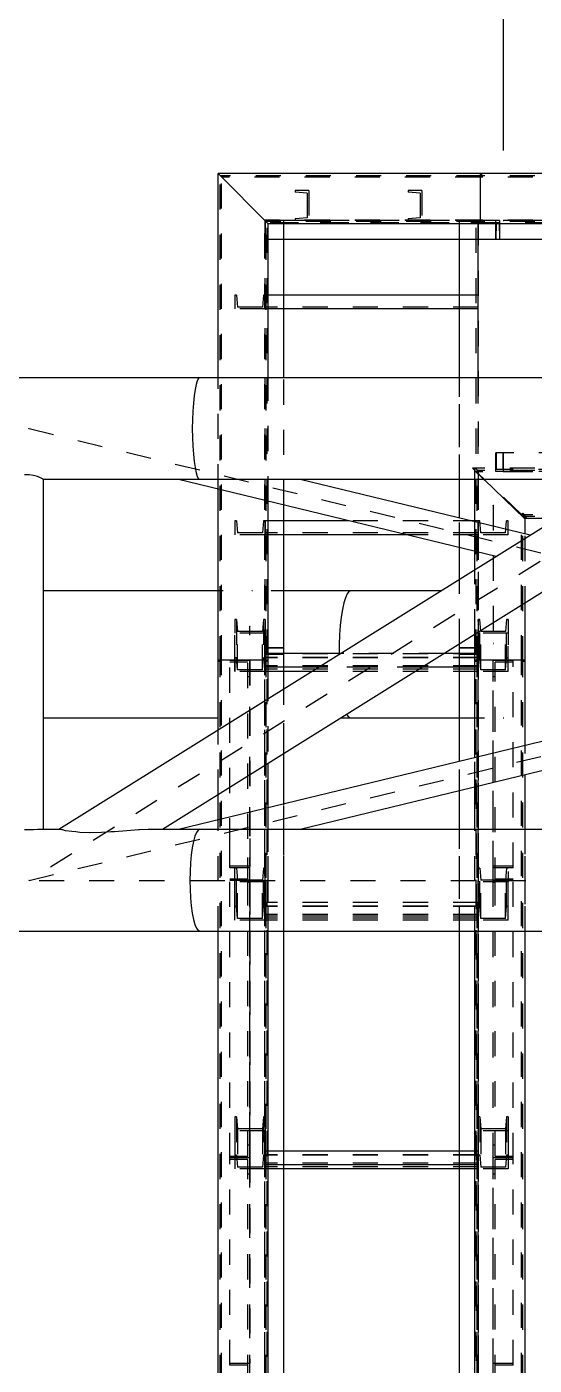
# Model space of a CAD drawing. Header units: millimetres. Extents: x 149919 to 150445, y 136651 to 136866.
# Drawn here: x 150231.21 to 150233.23, y 136821.34 to 136826.68 of the extents above; entities that cross this region are included whole.
import ezdxf

# ---------------------------------------------------------------- set-up
doc = ezdxf.new("R2010")
doc.units = ezdxf.units.MM
doc.header["$LTSCALE"] = 0.25
for name, pattern in [('CENTER', [50.8, 31.75, -6.35, 6.35, -6.35]), ('XKITLINE00', [0]), ('XKITLINE02', [4, 2, -2]), ('XKITLINE03', [6, 3, -1, 1, -1])]:
    doc.linetypes.add(name, pattern=pattern)

# ---------------------------------------------------------------- blocks, each defined once
blk = doc.blocks.new('çatıı')
at = {"color": 2, "linetype": 'XKITLINE00'}
blk.add_line((9129.61, 17681.1), (9129.61, 17581.1), dxfattribs=at)
at = {"color": 7, "linetype": 'XKITLINE00'}
for p, q in [((9120.36, 17571.87), (9015.93, 17571.87)), ((9035.93, 17551.87), (9015.93, 17571.87)), ((9035.93, 17551.87), (9015.93, 17571.87)), ((9015.93, 17490.57), (9015.93, 17571.87)), ((10084.2, 17571.87), (9120.36, 17571.87)), ((9120.36, 17571.87), (9120.36, 17551.87)), ((9120.36, 17571.87), (9120.36, 17551.87)), ((9120.36, 17551.87), (9035.93, 17551.87)), ((9035.93, 17490.57), (9035.93, 17551.87)), ((9042.13, 17490.57), (9042.13, 17551.87)), ((9112.11, 17490.57), (9112.11, 17551.87)), ((9119.61, 17490.57), (9119.61, 17551.87)), ((9256.31, 17551.87), (9120.36, 17551.87)), ((9126.63, 17545.67), (9126.63, 17551.87)), ((9126.63, 17545.67), (9126.63, 17551.87)), ((9126.63, 17545.67), (9035.93, 17545.67)), ((9254.12, 17545.67), (9126.63, 17545.67)), ((9112.11, 17523.49), (9042.13, 17523.49)), ((9112.11, 17517.99), (9042.13, 17517.99)), ((9112.11, 17434.59), (9112.11, 17449.97)), ((9118.31, 17433.09), (9118.31, 17449.97)), ((9138.07, 17434.47), (9121.96, 17449.97)), ((9015.93, 17378.04), (9015.93, 17446.16)), ((9035.93, 17378.04), (9035.93, 17441.32)), ((9042.13, 17380.27), (9042.13, 17439.81)), ((9068.23, 17433.49), (9042.13, 17433.49)), ((9151.09, 17434.47), (9138.07, 17434.47)), ((9138.31, 17428.25), (9138.31, 17434.47)), ((9090.95, 17427.99), (9042.13, 17427.99)), ((9112.11, 17410.16), (9112.11, 17422.87)), ((9118.31, 17414.02), (9118.31, 17421.37)), ((9138.31, 17378.04), (9138.31, 17400.77)), ((9112.11, 17380.27), (9112.11, 17384.43)), ((9118.31, 17378.04), (9118.31, 17388.3)), ((9015.93, 17350.17), (9015.93, 17378.04)), ((9035.93, 17378.04), (9015.93, 17378.04)), ((9035.93, 17378.04), (9015.93, 17378.04)), ((9042.13, 17380.27), (9035.93, 17380.27)), ((9035.93, 17362.64), (9035.93, 17378.04)), ((9042.11, 17366.5), (9042.11, 17380.27)), ((9064.75, 17380.62), (9042.13, 17380.62)), ((9112.11, 17380.62), (9105.99, 17380.62)), ((9112.11, 17337.68), (9112.11, 17380.27)), ((9118.31, 17380.27), (9112.11, 17380.27)), ((9118.31, 17339.18), (9118.31, 17378.04)), ((9138.31, 17378.04), (9118.31, 17378.04)), ((9138.31, 17378.04), (9118.31, 17378.04)), ((9138.31, 17344.02), (9138.31, 17378.04)), ((9056.02, 17375.17), (9042.11, 17375.17)), ((9053.41, 17373.54), (9042.11, 17373.54)), ((9112.11, 17375.17), (9097.26, 17375.17)), ((9042.11, 17320.73), (9042.11, 17340.77)), ((9035.93, 17319.23), (9035.93, 17336.92)), ((9138.31, 17310.57), (9138.31, 17332.3)), ((9112.11, 17310.57), (9112.11, 17325.96)), ((9118.31, 17310.57), (9118.31, 17327.46)), ((9015.93, 17314.39), (9015.93, 17324.44)), ((9015.93, 16758.34), (9015.93, 17269.97)), ((9035.93, 16741.45), (9035.93, 17269.97)), ((9042.11, 16736.23), (9042.11, 17269.97)), ((9112.11, 16677.14), (9112.11, 17269.97)), ((9118.31, 16671.91), (9118.31, 17269.97)), ((9138.31, 16655.02), (9138.31, 17269.97)), ((9112.11, 17182.47), (9042.11, 17182.47)), ((9112.11, 17177.02), (9042.11, 17177.02)), ((9112.11, 17175.39), (9042.11, 17175.39))]:
    blk.add_line(p, q, dxfattribs=at)
at = {"color": 116, "linetype": 'XKITLINE02', "true_color": 0x136734}
for p, q in [((9120.92, 17571.02), (9016.78, 17571.02)), ((9016.78, 17377.53), (9016.78, 17571.02)), ((9120.42, 17570.49), (9017.31, 17570.49)), ((9017.31, 17377.98), (9017.31, 17570.49)), ((9120.92, 17571.87), (9120.36, 17571.87)), ((9120.92, 17571.02), (9120.42, 17570.49)), ((9120.92, 17571.02), (9120.42, 17570.49)), ((10481.46, 17570.49), (9120.42, 17570.49)), ((9120.42, 17570.49), (9120.42, 17553.26)), ((9120.42, 17570.49), (9120.42, 17553.26)), ((9120.92, 17571.87), (9120.92, 17571.02)), ((9120.92, 17571.87), (9120.92, 17571.02)), ((10482.26, 17571.02), (9120.92, 17571.02)), ((9052.14, 17565.17), (9046.64, 17565.17)), ((9046.64, 17565.17), (9046.64, 17564.49)), ((9046.64, 17565.17), (9046.64, 17564.49)), ((9052.14, 17565.17), (9052.14, 17553.17)), ((9052.14, 17565.17), (9052.14, 17553.17)), ((9097.14, 17565.17), (9091.64, 17565.17)), ((9091.64, 17565.17), (9091.64, 17564.49)), ((9091.64, 17565.17), (9091.64, 17564.49)), ((9097.14, 17565.17), (9097.14, 17553.17)), ((9097.14, 17565.17), (9097.14, 17553.17)), ((9051.44, 17564.11), (9046.64, 17564.49)), ((9051.44, 17564.11), (9051.44, 17554.24)), ((9051.44, 17564.11), (9051.44, 17554.24)), ((9096.44, 17564.11), (9091.64, 17564.49)), ((9096.44, 17564.11), (9096.44, 17554.24)), ((9096.44, 17564.11), (9096.44, 17554.24)), ((9051.44, 17554.24), (9046.64, 17553.85)), ((9096.44, 17554.24), (9091.64, 17553.85)), ((9035.93, 17551.87), (9034.55, 17553.26)), ((9120.42, 17553.26), (9034.55, 17553.26)), ((9035.93, 17551.87), (9034.55, 17553.26)), ((9034.55, 17377.98), (9034.55, 17553.26)), ((9128.13, 17553.17), (9034.63, 17553.17)), ((9120.5, 17553.17), (9034.63, 17553.17)), ((9034.63, 17553.17), (9034.63, 17545.67)), ((9034.63, 17545.67), (9034.63, 17553.17)), ((9034.63, 17380.27), (9034.63, 17553.17)), ((9042.13, 17553.17), (9034.63, 17553.17)), ((9128.03, 17552.32), (9034.63, 17552.32)), ((9126.63, 17552.32), (9034.63, 17552.32)), ((9034.63, 17552.32), (9034.63, 17545.67)), ((9120.92, 17552.72), (9035.08, 17552.72)), ((9035.08, 17377.53), (9035.08, 17552.72)), ((9035.48, 17380.27), (9035.48, 17553.17)), ((9042.13, 17551.87), (9042.13, 17553.17)), ((9046.64, 17553.85), (9046.64, 17553.17)), ((9046.64, 17553.85), (9046.64, 17553.17)), ((9052.14, 17553.17), (9046.64, 17553.17)), ((9091.64, 17553.85), (9091.64, 17553.17)), ((9091.64, 17553.85), (9091.64, 17553.17)), ((9097.14, 17553.17), (9091.64, 17553.17)), ((9119.61, 17553.17), (9112.11, 17553.17)), ((9119.61, 17553.17), (9112.11, 17553.17)), ((9118.76, 17553.17), (9112.11, 17553.17)), ((9112.11, 17422.87), (9112.11, 17553.17)), ((9118.76, 17380.27), (9118.76, 17553.17)), ((9119.61, 17551.87), (9119.61, 17553.17)), ((9120.92, 17551.87), (9120.36, 17551.87)), ((10481.46, 17553.26), (9120.42, 17553.26)), ((9120.42, 17553.26), (9120.92, 17552.72)), ((9120.42, 17553.26), (9120.92, 17552.72)), ((10482.26, 17552.72), (9120.92, 17552.72)), ((9120.92, 17552.72), (9120.92, 17551.87)), ((9120.92, 17552.72), (9120.92, 17551.87)), ((10247.58, 17553.17), (9126.63, 17553.17)), ((9126.63, 17551.87), (9126.63, 17553.17)), ((9126.63, 17551.87), (9126.63, 17553.17)), ((9126.73, 17552.32), (9126.69, 17545.67)), ((9126.73, 17552.32), (9126.69, 17545.67)), ((10248.37, 17552.32), (9126.73, 17552.32)), ((9128.03, 17552.32), (9128.07, 17545.67)), ((9128.03, 17552.32), (9128.07, 17545.67)), ((9128.13, 17553.17), (9128.13, 17545.67)), ((9128.13, 17553.17), (9128.13, 17545.67)), ((9128.13, 17545.67), (9034.63, 17545.67)), ((9126.69, 17545.67), (9126.63, 17545.67)), ((10493.82, 17545.67), (9128.07, 17545.67)), ((9128.13, 17545.67), (9128.07, 17545.67)), ((9023.31, 17523.49), (9022.63, 17523.49)), ((9022.63, 17523.49), (9022.63, 17517.99)), ((9022.63, 17523.49), (9022.63, 17517.99)), ((9023.31, 17523.49), (9023.69, 17518.69)), ((9023.31, 17523.49), (9023.69, 17518.69)), ((9033.95, 17523.49), (9033.57, 17518.69)), ((9033.95, 17523.49), (9033.57, 17518.69)), ((9034.63, 17523.49), (9033.95, 17523.49)), ((9042.13, 17523.49), (9034.63, 17523.49)), ((9034.63, 17517.99), (9034.63, 17523.49)), ((9034.63, 17523.49), (9034.63, 17517.99)), ((9034.63, 17523.49), (9034.63, 17517.99)), ((9119.61, 17523.49), (9112.11, 17523.49)), ((9119.61, 17517.99), (9119.61, 17523.49)), ((9034.63, 17517.99), (9022.63, 17517.99)), ((9033.57, 17518.69), (9023.69, 17518.69)), ((9119.61, 17518.69), (9034.63, 17518.69)), ((9042.13, 17517.99), (9034.63, 17517.99)), ((9119.61, 17517.99), (9112.11, 17517.99)), ((9015.93, 17446.16), (9015.93, 17490.57)), ((9035.93, 17441.32), (9035.93, 17490.57)), ((9042.13, 17439.81), (9042.13, 17490.57)), ((9112.11, 17449.97), (9112.11, 17490.57)), ((9119.61, 17380.27), (9119.61, 17490.57)), ((9126.63, 17453.17), (9126.63, 17460.67)), ((10493.82, 17460.67), (9126.63, 17460.67)), ((9126.76, 17460.67), (9126.84, 17454.02)), ((9129.48, 17460.67), (9129.4, 17454.02)), ((9129.61, 17460.67), (9129.48, 17460.67)), ((9129.61, 17460.67), (9129.61, 17453.17)), ((10482.26, 17454.47), (9117.29, 17454.47)), ((9121.96, 17449.97), (9117.29, 17454.47)), ((9119.16, 17453.72), (9118.31, 17454.52)), ((9118.31, 17388.3), (9118.31, 17454.52)), ((9138.31, 17434.63), (9118.31, 17453.45)), ((9119.29, 17453.62), (9118.41, 17454.47)), ((9119.29, 17453.62), (9118.85, 17453.09)), ((10481.46, 17453.09), (9118.85, 17453.09)), ((9136.76, 17435.86), (9118.85, 17453.09)), ((9119.16, 17453.72), (9119.69, 17452.27)), ((9119.16, 17377.53), (9119.16, 17453.72)), ((10482.26, 17453.62), (9119.29, 17453.62)), ((10493.82, 17453.17), (9126.63, 17453.17)), ((10493.61, 17454.02), (9126.84, 17454.02)), ((9136.92, 17436.05), (9119.69, 17452.27)), ((9119.69, 17377.98), (9119.69, 17452.27)), ((9023.31, 17433.49), (9022.63, 17433.49)), ((9022.63, 17433.49), (9022.63, 17427.99)), ((9022.63, 17433.49), (9022.63, 17427.99)), ((9023.31, 17433.49), (9023.69, 17428.69)), ((9023.31, 17433.49), (9023.69, 17428.69)), ((9033.95, 17433.49), (9033.57, 17428.69)), ((9033.95, 17433.49), (9033.57, 17428.69)), ((9034.63, 17433.49), (9033.95, 17433.49)), ((9042.13, 17433.49), (9034.63, 17433.49)), ((9034.63, 17427.99), (9034.63, 17433.49)), ((9034.63, 17433.49), (9034.63, 17427.99)), ((9034.63, 17433.49), (9034.63, 17427.99)), ((9119.61, 17433.49), (9068.23, 17433.49)), ((9112.11, 17422.87), (9112.11, 17434.59)), ((9118.31, 17421.37), (9118.31, 17433.09)), ((9119.61, 17427.99), (9119.61, 17433.49)), ((9120.29, 17433.49), (9119.61, 17433.49)), ((9119.61, 17427.99), (9119.61, 17433.49)), ((9119.61, 17427.99), (9119.61, 17433.49)), ((9120.67, 17428.69), (9120.29, 17433.49)), ((9120.67, 17428.69), (9120.29, 17433.49)), ((9130.55, 17428.69), (9130.93, 17433.49)), ((9130.55, 17428.69), (9130.93, 17433.49)), ((9131.61, 17433.49), (9130.93, 17433.49)), ((9131.61, 17427.99), (9131.61, 17433.49)), ((9131.61, 17427.99), (9131.61, 17433.49)), ((10481.46, 17435.86), (9136.76, 17435.86)), ((9138.3, 17435.32), (9136.76, 17435.86)), ((9137.46, 17436.49), (9136.92, 17436.05)), ((9136.92, 17377.98), (9136.92, 17436.05)), ((9138.31, 17435.69), (9137.46, 17436.49)), ((9137.46, 17377.53), (9137.46, 17436.49)), ((10482.26, 17435.32), (9138.3, 17435.32)), ((9139.19, 17434.47), (9138.3, 17435.32)), ((9138.31, 17428.25), (9138.31, 17435.69)), ((9034.63, 17427.99), (9022.63, 17427.99)), ((9033.57, 17428.69), (9023.69, 17428.69)), ((9119.61, 17428.69), (9034.63, 17428.69)), ((9042.13, 17427.99), (9034.63, 17427.99)), ((9119.61, 17427.99), (9090.95, 17427.99)), ((9131.61, 17427.99), (9119.61, 17427.99)), ((9130.55, 17428.69), (9120.67, 17428.69)), ((9138.31, 17377.53), (9138.31, 17428.25)), ((9112.11, 17384.43), (9112.11, 17410.16)), ((9118.31, 17388.3), (9118.31, 17414.02)), ((9023.31, 17394.18), (9022.63, 17394.18)), ((9022.63, 17394.18), (9022.63, 17388.74)), ((9022.63, 17378.04), (9022.63, 17394.18)), ((9023.31, 17394.18), (9023.69, 17389.43)), ((9023.31, 17394.18), (9023.31, 17378.99)), ((9033.95, 17394.18), (9033.57, 17389.43)), ((9034.63, 17394.18), (9033.95, 17394.18)), ((9033.95, 17394.18), (9033.95, 17378.99)), ((9034.63, 17394.18), (9034.63, 17388.74)), ((9034.63, 17378.04), (9034.63, 17394.18)), ((9119.61, 17373.54), (9119.61, 17394.18)), ((9119.61, 17394.18), (9119.61, 17380.62)), ((9120.29, 17394.18), (9119.61, 17394.18)), ((9120.29, 17378.99), (9120.29, 17394.18)), ((9120.67, 17389.43), (9120.29, 17394.18)), ((9130.93, 17394.18), (9130.55, 17389.43)), ((9130.93, 17378.99), (9130.93, 17394.18)), ((9131.61, 17394.18), (9130.93, 17394.18)), ((9131.61, 17394.18), (9131.61, 17380.87)), ((9131.61, 17394.18), (9131.61, 17388.74)), ((9034.63, 17388.74), (9022.63, 17388.74)), ((9022.63, 17373.54), (9022.63, 17388.74)), ((9033.57, 17389.43), (9023.69, 17389.43)), ((9023.69, 17374.24), (9023.69, 17389.43)), ((9033.57, 17374.24), (9033.57, 17389.43)), ((9034.63, 17373.54), (9034.63, 17388.74)), ((9131.61, 17388.74), (9119.61, 17388.74)), ((9120.67, 17374.24), (9120.67, 17389.43)), ((9130.55, 17389.43), (9120.67, 17389.43)), ((9130.55, 17374.24), (9130.55, 17389.43)), ((9131.61, 17373.54), (9131.61, 17388.74)), ((9015.93, 17377.53), (9015.93, 17378.04)), ((9017.31, 17377.98), (9016.78, 17377.53)), ((9017.31, 17377.98), (9016.78, 17377.53)), ((9017.31, 15752.02), (9017.31, 17377.98)), ((9034.54, 17377.98), (9017.31, 17377.98)), ((9034.55, 17377.98), (9017.31, 17377.98)), ((9023.31, 17378.99), (9022.63, 17378.99)), ((9022.63, 17378.04), (9022.63, 17373.54)), ((9023.69, 17374.24), (9023.31, 17378.99)), ((9033.57, 17374.24), (9033.95, 17378.99)), ((9034.63, 17378.99), (9033.95, 17378.99)), ((9034.55, 15752.02), (9034.54, 17377.98)), ((9035.08, 17377.53), (9034.54, 17377.98)), ((9035.08, 17377.53), (9034.55, 17377.98)), ((9034.61, 15740.27), (9034.61, 17382.99)), ((9042.11, 17382.99), (9034.61, 17382.99)), ((9042.11, 17380.27), (9034.61, 17380.27)), ((9034.63, 17373.54), (9034.63, 17380.62)), ((9042.13, 17380.62), (9034.63, 17380.62)), ((9119.61, 17380.53), (9034.63, 17380.53)), ((9035.93, 17380.27), (9034.63, 17380.27)), ((9119.61, 17379.08), (9034.63, 17379.08)), ((9119.61, 17378.99), (9034.63, 17378.99)), ((9034.63, 17378.04), (9034.63, 17373.54)), ((9042.11, 17382.87), (9035.46, 17382.8)), ((9035.46, 15740.46), (9035.46, 17382.8)), ((9042.11, 17380.39), (9035.46, 17380.46)), ((9035.93, 17377.53), (9035.93, 17378.04)), ((9042.11, 15800.21), (9042.11, 17382.99)), ((9105.99, 17380.62), (9064.75, 17380.62)), ((9112.11, 15744.43), (9112.11, 17382.99)), ((9112.11, 17382.99), (9112.11, 17382.87)), ((9119.61, 17382.99), (9112.11, 17382.99)), ((9118.76, 17382.8), (9112.11, 17382.87)), ((9119.61, 17380.62), (9112.11, 17380.62)), ((9118.76, 17380.46), (9112.11, 17380.39)), ((9119.61, 17380.27), (9112.11, 17380.27)), ((9119.61, 17380.27), (9112.11, 17380.27)), ((9118.76, 17380.27), (9112.11, 17380.27)), ((9118.76, 17380.27), (9112.11, 17380.27)), ((9118.31, 17377.53), (9118.31, 17378.04)), ((9118.76, 15740.46), (9118.76, 17382.8)), ((9119.69, 17377.98), (9119.16, 17377.53)), ((9119.69, 17377.98), (9119.16, 17377.53)), ((9119.61, 15740.27), (9119.61, 17382.99)), ((9119.61, 17373.54), (9119.61, 17380.62)), ((9119.61, 17373.54), (9119.61, 17380.62)), ((9120.29, 17378.99), (9119.61, 17378.99)), ((9119.69, 15752.02), (9119.69, 17377.98)), ((9136.92, 17377.98), (9119.69, 17377.98)), ((9136.92, 17377.98), (9119.69, 17377.98)), ((9120.67, 17374.24), (9120.29, 17378.99)), ((9130.55, 17374.24), (9130.93, 17378.99)), ((9131.61, 17378.99), (9130.93, 17378.99)), ((9131.61, 17373.54), (9131.61, 17380.87)), ((9136.93, 15752.02), (9136.92, 17377.98)), ((9137.46, 17377.53), (9136.92, 17377.98)), ((9137.46, 17377.53), (9136.92, 17377.98)), ((9016.78, 17377.53), (9015.93, 17377.53)), ((9016.78, 17377.53), (9015.93, 17377.53)), ((9016.78, 15751.29), (9016.78, 17377.53)), ((9020.63, 17305.07), (9020.63, 17377.89)), ((9028.63, 17377.89), (9020.63, 17377.89)), ((9027.83, 17377.24), (9020.63, 17377.24)), ((9034.63, 17373.54), (9022.63, 17373.54)), ((9033.57, 17374.24), (9023.69, 17374.24)), ((9027.83, 17306.82), (9027.83, 17377.24)), ((9028.63, 17289.47), (9028.63, 17377.89)), ((9119.61, 17375.72), (9034.63, 17375.72)), ((9042.11, 17375.17), (9034.63, 17375.17)), ((9119.61, 17374.38), (9034.63, 17374.38)), ((9042.11, 17373.54), (9034.63, 17373.54)), ((9035.08, 15751.29), (9035.08, 17377.53)), ((9035.93, 17377.53), (9035.08, 17377.53)), ((9035.93, 17377.53), (9035.08, 17377.53)), ((9119.61, 17373.54), (9053.41, 17373.54)), ((9097.26, 17375.17), (9056.02, 17375.17)), ((9119.61, 17375.17), (9112.11, 17375.17)), ((9119.16, 17377.53), (9118.31, 17377.53)), ((9119.16, 17377.53), (9118.31, 17377.53)), ((9119.16, 15751.29), (9119.16, 17377.53)), ((9131.61, 17373.54), (9119.61, 17373.54)), ((9130.55, 17374.24), (9120.67, 17374.24)), ((9125.61, 17289.47), (9125.61, 17377.89)), ((9133.61, 17377.89), (9125.61, 17377.89)), ((9126.41, 17289.47), (9126.41, 17377.24)), ((9133.61, 17377.24), (9126.41, 17377.24)), ((9133.61, 17295.34), (9133.61, 17377.89)), ((9137.46, 15751.29), (9137.46, 17377.53)), ((9138.31, 17377.53), (9137.46, 17377.53)), ((9138.31, 17377.53), (9137.46, 17377.53)), ((9028.63, 17371.38), (9027.83, 17371.38)), ((9126.41, 17371.38), (9125.61, 17371.38)), ((9035.93, 15801.69), (9035.93, 17362.64)), ((9042.11, 15742.87), (9042.11, 17366.5)), ((9015.93, 17324.44), (9015.93, 17350.17)), ((9138.31, 15760.78), (9138.31, 17344.02)), ((9112.11, 15742.87), (9112.11, 17337.68)), ((9118.31, 17327.46), (9118.31, 17339.18)), ((9118.76, 17328.83), (9118.76, 15740.46)), ((9119.61, 17329.04), (9119.61, 15740.27)), ((9042.11, 17269.97), (9042.11, 17320.73)), ((9015.93, 17269.97), (9015.93, 17314.39)), ((9035.93, 17269.97), (9035.93, 17319.23)), ((9112.11, 17269.97), (9112.11, 17310.57)), ((9118.31, 17269.97), (9118.31, 17310.57)), ((9138.31, 17269.97), (9138.31, 17310.57)), ((9020.63, 17295.34), (9020.63, 17305.07)), ((9027.83, 17289.47), (9027.83, 17306.82)), ((9028.63, 17307.01), (9028.63, 17295.99)), ((9028.63, 17295.99), (9020.63, 17295.99)), ((9027.83, 17295.34), (9020.63, 17295.34)), ((9023.31, 17295.11), (9022.63, 17295.11)), ((9022.63, 17286.75), (9022.63, 17295.11)), ((9022.63, 17277.23), (9022.63, 17293.8)), ((9023.31, 17295.11), (9023.69, 17290.35)), ((9023.31, 17279.92), (9023.31, 17295.11)), ((9028.63, 17295.23), (9027.83, 17295.23)), ((9027.83, 17180.24), (9027.83, 17295.23)), ((9028.63, 17179.74), (9028.63, 17295.23)), ((9033.95, 17295.11), (9033.57, 17290.35)), ((9034.63, 17295.11), (9033.95, 17295.11)), ((9033.95, 17279.92), (9033.95, 17295.11)), ((9034.63, 17286.75), (9034.63, 17295.11)), ((9034.63, 17277.23), (9034.63, 17293.8)), ((9119.61, 17279.92), (9119.61, 17295.11)), ((9120.29, 17295.11), (9119.61, 17295.11)), ((9119.61, 17293.8), (9119.61, 17289.66)), ((9120.29, 17279.92), (9120.29, 17295.11)), ((9120.29, 17295.11), (9120.67, 17290.35)), ((9133.61, 17295.99), (9125.61, 17295.99)), ((9125.61, 17179.74), (9125.61, 17295.23)), ((9126.41, 17295.23), (9125.61, 17295.23)), ((9133.61, 17295.34), (9126.41, 17295.34)), ((9126.41, 17180.24), (9126.41, 17295.23)), ((9130.93, 17295.11), (9130.55, 17290.35)), ((9130.93, 17279.92), (9130.93, 17295.11)), ((9131.61, 17295.11), (9130.93, 17295.11)), ((9131.61, 17279.92), (9131.61, 17295.11)), ((9131.61, 17293.8), (9131.61, 17289.66)), ((9027.83, 17290.73), (9020.63, 17290.73)), ((9020.63, 17179.74), (9020.63, 17290.73)), ((9028.63, 17290.23), (9020.63, 17290.23)), ((9034.63, 17289.66), (9022.63, 17289.66)), ((9033.57, 17290.35), (9023.69, 17290.35)), ((9023.69, 17275.16), (9023.69, 17290.35)), ((9028.63, 17289.47), (9027.83, 17289.47)), ((9033.57, 17275.16), (9033.57, 17290.35)), ((9119.61, 17274.47), (9119.61, 17289.66)), ((9131.61, 17289.66), (9119.61, 17289.66)), ((9120.67, 17275.16), (9120.67, 17290.35)), ((9130.55, 17290.35), (9120.67, 17290.35)), ((9133.61, 17290.23), (9125.61, 17290.23)), ((9126.41, 17289.47), (9125.61, 17289.47)), ((9133.61, 17290.73), (9126.41, 17290.73)), ((9130.55, 17275.16), (9130.55, 17290.35)), ((9131.61, 17274.47), (9131.61, 17289.66)), ((9133.61, 17179.74), (9133.61, 17290.73)), ((9022.63, 17274.47), (9022.63, 17286.75)), ((9028.63, 17286.75), (9028.63, 17179.74)), ((9034.63, 17274.47), (9034.63, 17286.75)), ((9023.31, 17279.92), (9022.63, 17279.92)), ((9023.69, 17275.16), (9023.31, 17279.92)), ((9033.57, 17275.16), (9033.95, 17279.92)), ((9034.63, 17279.92), (9033.95, 17279.92)), ((9034.63, 17274.47), (9034.63, 17281.54)), ((9119.61, 17281.54), (9034.63, 17281.54)), ((9119.61, 17281.45), (9034.63, 17281.45)), ((9119.61, 17280.01), (9034.63, 17280.01)), ((9119.61, 17279.92), (9034.63, 17279.92)), ((9119.61, 17274.47), (9119.61, 17281.54)), ((9119.61, 17274.47), (9119.61, 17279.92)), ((9120.29, 17279.92), (9119.61, 17279.92)), ((9120.67, 17275.16), (9120.29, 17279.92)), ((9130.55, 17275.16), (9130.93, 17279.92)), ((9131.61, 17279.92), (9130.93, 17279.92)), ((9131.61, 17274.47), (9131.61, 17279.92)), ((9034.63, 17274.47), (9022.63, 17274.47)), ((9033.57, 17275.16), (9023.69, 17275.16)), ((9119.61, 17276.64), (9034.63, 17276.64)), ((9119.61, 17276.09), (9034.63, 17276.09)), ((9119.61, 17275.3), (9034.63, 17275.3)), ((9119.61, 17274.47), (9034.63, 17274.47)), ((9131.61, 17274.47), (9119.61, 17274.47)), ((9130.55, 17275.16), (9120.67, 17275.16)), ((9023.31, 17196.03), (9022.63, 17196.03)), ((9022.63, 17196.03), (9022.63, 17190.58)), ((9022.63, 17196.03), (9022.63, 17180.84)), ((9023.31, 17196.03), (9023.69, 17191.28)), ((9023.31, 17196.03), (9023.31, 17180.84)), ((9033.95, 17196.03), (9033.57, 17191.28)), ((9034.63, 17196.03), (9033.95, 17196.03)), ((9033.95, 17196.03), (9033.95, 17180.84)), ((9034.63, 17196.03), (9034.63, 17190.58)), ((9034.63, 17196.03), (9034.63, 17180.84)), ((9119.61, 17196.03), (9119.61, 17180.84)), ((9119.61, 17196.03), (9119.61, 17190.58)), ((9120.29, 17196.03), (9119.61, 17196.03)), ((9120.29, 17196.03), (9120.29, 17180.84)), ((9120.29, 17196.03), (9120.67, 17191.28)), ((9130.93, 17196.03), (9130.55, 17191.28)), ((9130.93, 17196.03), (9130.93, 17180.84)), ((9131.61, 17196.03), (9130.93, 17196.03)), ((9131.61, 17196.03), (9131.61, 17180.84)), ((9131.61, 17196.03), (9131.61, 17190.58)), ((9034.63, 17190.58), (9022.63, 17190.58)), ((9022.63, 17190.58), (9022.63, 17175.39)), ((9033.57, 17191.28), (9023.69, 17191.28)), ((9023.69, 17191.28), (9023.69, 17176.08)), ((9033.57, 17191.28), (9033.57, 17176.08)), ((9034.63, 17190.58), (9034.63, 17175.39)), ((9119.61, 17190.58), (9119.61, 17175.39)), ((9131.61, 17190.58), (9119.61, 17190.58)), ((9120.67, 17191.28), (9120.67, 17176.08)), ((9130.55, 17191.28), (9120.67, 17191.28)), ((9130.55, 17191.28), (9130.55, 17176.08)), ((9131.61, 17190.58), (9131.61, 17175.39)), ((9023.31, 17180.84), (9022.63, 17180.84)), ((9022.63, 17180.84), (9022.63, 17175.39)), ((9023.31, 17180.84), (9023.69, 17176.08)), ((9028.63, 17184.75), (9027.83, 17184.75)), ((9033.95, 17180.84), (9033.57, 17176.08)), ((9034.63, 17180.84), (9033.95, 17180.84)), ((9034.63, 17175.39), (9034.63, 17182.47)), ((9042.11, 17182.47), (9034.63, 17182.47)), ((9119.61, 17182.38), (9034.63, 17182.38)), ((9119.61, 17180.93), (9034.63, 17180.93)), ((9119.61, 17180.84), (9034.63, 17180.84)), ((9034.63, 17180.84), (9034.63, 17175.39)), ((9119.61, 17182.47), (9112.11, 17182.47)), ((9119.61, 17175.39), (9119.61, 17182.47)), ((9119.61, 17180.84), (9119.61, 17175.39)), ((9120.29, 17180.84), (9119.61, 17180.84)), ((9120.29, 17180.84), (9120.67, 17176.08)), ((9126.41, 17184.75), (9125.61, 17184.75)), ((9130.93, 17180.84), (9130.55, 17176.08)), ((9131.61, 17180.84), (9130.93, 17180.84)), ((9131.61, 17180.84), (9131.61, 17175.39)), ((9027.83, 17180.24), (9020.63, 17180.24)), ((9020.63, 17097.19), (9020.63, 17179.74)), ((9028.63, 17179.74), (9020.63, 17179.74)), ((9028.63, 17179.74), (9020.63, 17179.74)), ((9027.83, 17179.09), (9020.63, 17179.09)), ((9034.63, 17175.39), (9022.63, 17175.39)), ((9033.57, 17176.08), (9023.69, 17176.08)), ((9027.83, 17091.32), (9027.83, 17179.09)), ((9028.63, 17091.32), (9028.63, 17179.74)), ((9119.61, 17177.57), (9034.63, 17177.57)), ((9042.11, 17177.02), (9034.63, 17177.02)), ((9119.61, 17176.23), (9034.63, 17176.23)), ((9042.11, 17175.39), (9034.63, 17175.39)), ((9119.61, 17177.02), (9112.11, 17177.02)), ((9119.61, 17175.39), (9112.11, 17175.39)), ((9131.61, 17175.39), (9119.61, 17175.39)), ((9130.55, 17176.08), (9120.67, 17176.08)), ((9133.61, 17179.74), (9125.61, 17179.74)), ((9125.61, 17091.32), (9125.61, 17179.74)), ((9133.61, 17179.74), (9125.61, 17179.74)), ((9133.61, 17180.24), (9126.41, 17180.24)), ((9126.41, 17091.32), (9126.41, 17179.09)), ((9133.61, 17179.09), (9126.41, 17179.09)), ((9133.61, 17097.19), (9133.61, 17179.74)), ((9028.63, 17173.23), (9027.83, 17173.23)), ((9126.41, 17173.23), (9125.61, 17173.23)), ((9028.63, 17097.84), (9020.63, 17097.84)), ((9027.83, 17097.19), (9020.63, 17097.19)), ((9133.61, 17097.84), (9125.61, 17097.84)), ((9133.61, 17097.19), (9126.41, 17097.19))]:
    blk.add_line(p, q, dxfattribs=at)
at = {"color": 1, "linetype": 'XKITLINE03'}
for p, q in [((9034.63, 17380.27), (9034.63, 17553.17)), ((9052.14, 17553.17), (9052.14, 17553.17)), ((9097.14, 17553.17), (9097.14, 17553.17)), ((9119.61, 17553.17), (9119.61, 17380.27)), ((10493.82, 17553.17), (9129.61, 17553.17)), ((9119.61, 17517.99), (9034.63, 17517.99)), ((9034.63, 17517.99), (9034.63, 17517.99)), ((9129.61, 17453.17), (10493.82, 17453.17)), ((9125.61, 17439.67), (9125.61, 17384.67)), ((9119.61, 17427.99), (9034.63, 17427.99)), ((9034.63, 17427.99), (9034.63, 17427.99)), ((9119.61, 17427.99), (9119.61, 17427.99)), ((9028.63, 15747.93), (9028.63, 17391.46)), ((9034.63, 17388.74), (9034.63, 17373.54)), ((9119.61, 17373.54), (9119.61, 17388.74)), ((9034.61, 15740.27), (9034.61, 17380.27)), ((9119.61, 17380.27), (9119.61, 15740.27)), ((9028.63, 17377.89), (9028.63, 17295.99)), ((9119.61, 17375.17), (9034.63, 17375.17)), ((9125.61, 17295.99), (9125.61, 17377.89)), ((9028.63, 17290.23), (9028.63, 17179.74)), ((9034.63, 17289.66), (9034.63, 17274.47)), ((9119.61, 17274.47), (9119.61, 17289.66)), ((9125.61, 17179.74), (9125.61, 17290.23)), ((9119.61, 17276.09), (9034.63, 17276.09)), ((9034.63, 17190.58), (9034.63, 17175.39)), ((9119.61, 17175.39), (9119.61, 17190.58)), ((9028.63, 17179.74), (9028.63, 17097.84)), ((9119.61, 17177.02), (9034.63, 17177.02)), ((9125.61, 17097.84), (9125.61, 17179.74))]:
    blk.add_line(p, q, dxfattribs=at)
at = {"color": 8, "linetype": 'XKITLINE00'}
for p, q in [((9008.64, 17490.57), (7729.62, 17490.57)), ((9008.12, 17490.27), (9007.62, 17489.35)), ((9008.12, 17490.27), (9007.62, 17489.35)), ((9008.64, 17490.57), (9008.12, 17490.27)), ((9008.64, 17490.57), (9008.12, 17490.27)), ((10084.48, 17490.57), (9008.64, 17490.57)), ((9006.71, 17485.83), (9006.34, 17483.32)), ((9007.14, 17487.86), (9006.71, 17485.83)), ((9007.62, 17489.35), (9007.14, 17487.86)), ((9007.62, 17489.35), (9007.14, 17487.86)), ((9006.04, 17480.42), (9005.82, 17477.22)), ((9006.34, 17483.32), (9006.04, 17480.42)), ((9005.82, 17477.22), (9005.69, 17473.8)), ((9005.69, 17473.8), (9005.64, 17470.27)), ((9005.64, 17470.27), (9005.69, 17466.75)), ((9005.69, 17466.75), (9005.82, 17463.33)), ((9005.82, 17463.33), (9006.04, 17460.12)), ((9006.04, 17460.12), (9006.34, 17457.23)), ((9006.34, 17457.23), (9006.71, 17454.72)), ((9006.71, 17454.72), (9007.14, 17452.69)), ((9007.14, 17452.69), (9007.62, 17451.2)), ((9007.14, 17452.69), (9007.62, 17451.2)), ((8940.53, 17451.86), (8938.77, 17451.89)), ((8942.29, 17451.6), (8940.53, 17451.86)), ((8943.88, 17451.15), (8942.29, 17451.6)), ((8944.18, 17451), (8943.88, 17451.15)), ((8945.14, 17450.73), (8944.18, 17451)), ((8945.95, 17450.32), (8945.14, 17450.73)), ((8945.95, 17450.32), (8946.06, 17450.16)), ((8946.23, 17450.09), (8946.06, 17450.16)), ((8946.23, 17450.09), (8946.23, 17310.57)), ((9008.64, 17449.97), (8946.23, 17449.97)), ((9176.6, 17450.38), (8952.45, 17310.57)), ((9217.31, 17450.05), (8993.7, 17310.57)), ((9126.79, 17419.32), (9000.17, 17449.97)), ((9007.62, 17451.2), (9008.12, 17450.28)), ((9007.62, 17451.2), (9008.12, 17450.28)), ((9008.64, 17449.97), (9008.12, 17450.28)), ((9008.64, 17449.97), (9008.12, 17450.28)), ((9175.94, 17449.97), (9008.64, 17449.97)), ((9140.33, 17427.76), (9048.57, 17449.97)), ((9017.91, 17405.67), (8946.23, 17405.67)), ((9029.63, 17405.67), (9029.34, 17405.67)), ((9068.79, 17405.67), (9037.13, 17405.67)), ((9068.06, 17405.36), (9067.35, 17404.43)), ((9068.06, 17405.36), (9067.35, 17404.43)), ((9068.79, 17405.67), (9068.06, 17405.36)), ((9068.79, 17405.67), (9068.06, 17405.36)), ((9104.92, 17405.67), (9068.79, 17405.67)), ((9066.05, 17400.82), (9065.49, 17398.24)), ((9066.68, 17402.91), (9066.05, 17400.82)), ((9066.68, 17402.91), (9066.05, 17400.82)), ((9067.35, 17404.43), (9066.68, 17402.91)), ((9067.35, 17404.43), (9066.68, 17402.91)), ((9065.02, 17395.2), (9064.64, 17391.81)), ((9065.49, 17398.24), (9065.02, 17395.2)), ((9064.64, 17391.81), (9064.36, 17388.12)), ((9064.18, 17384.25), (9064.13, 17380.62)), ((9064.36, 17388.12), (9064.18, 17384.25)), ((9223.41, 17364.63), (9000.17, 17310.57)), ((9015.63, 17354.87), (8946.23, 17354.87)), ((9223.41, 17352.91), (9048.57, 17310.57)), ((9068.79, 17354.87), (9064.72, 17354.87)), ((9067.21, 17356.43), (9067.35, 17356.12)), ((9067.21, 17356.43), (9067.35, 17356.12)), ((9067.35, 17356.12), (9068.06, 17355.19)), ((9067.35, 17356.12), (9068.06, 17355.19)), ((9068.79, 17354.87), (9068.06, 17355.19)), ((9068.79, 17354.87), (9068.06, 17355.19)), ((9122.11, 17354.87), (9068.79, 17354.87)), ((9129.89, 17354.87), (9129.61, 17354.87)), ((8940.53, 17310.39), (8938.77, 17310.38)), ((8942.29, 17310.46), (8940.53, 17310.39)), ((8943.88, 17310.58), (8942.29, 17310.46)), ((8944.17, 17310.62), (8943.88, 17310.58)), ((8952.58, 17310.57), (8943.88, 17310.57)), ((8944.18, 17310.58), (8944, 17310.6)), ((8944.65, 17310.58), (8944.17, 17310.62)), ((8952.6, 17310.61), (8952.52, 17310.57)), ((8952.6, 17310.61), (8952.57, 17310.56)), ((8953.55, 17310.45), (8952.57, 17310.56)), ((8953.95, 17310.43), (8953.55, 17310.45)), ((8955.09, 17310.07), (8953.95, 17310.43)), ((8957.55, 17309.74), (8955.09, 17310.07)), ((8959.23, 17309.63), (8957.55, 17309.74)), ((8960.75, 17309.42), (8959.23, 17309.63)), ((8964.73, 17309.26), (8960.75, 17309.42)), ((8969.44, 17309.36), (8964.73, 17309.26)), ((8973.31, 17309.63), (8969.44, 17309.36)), ((8974.57, 17309.68), (8973.31, 17309.63)), ((8979.55, 17309.99), (8974.57, 17309.68)), ((8984.34, 17310.41), (8979.55, 17309.99)), ((8984.51, 17310.43), (8984.34, 17310.41)), ((8988.07, 17310.53), (8984.51, 17310.43)), ((8989.98, 17310.61), (8988.07, 17310.53)), ((9008.64, 17310.57), (8989.09, 17310.57)), ((8990.29, 17310.57), (8989.98, 17310.61)), ((9007.29, 17309.35), (9006.66, 17307.86)), ((9007.29, 17309.35), (9006.66, 17307.86)), ((9007.95, 17310.27), (9007.29, 17309.35)), ((9007.95, 17310.27), (9007.29, 17309.35)), ((9008.64, 17310.57), (9007.95, 17310.27)), ((9008.64, 17310.57), (9007.95, 17310.27)), ((9224.5, 17310.57), (9008.64, 17310.57)), ((9005.61, 17303.32), (9005.21, 17300.42)), ((9006.09, 17305.83), (9005.61, 17303.32)), ((9006.66, 17307.86), (9006.09, 17305.83)), ((9005.21, 17300.42), (9004.92, 17297.22)), ((9004.74, 17293.8), (9004.68, 17290.27)), ((9004.92, 17297.22), (9004.74, 17293.8)), ((9004.68, 17290.27), (9004.74, 17286.75)), ((9004.74, 17286.75), (9004.92, 17283.33)), ((9004.92, 17283.33), (9005.21, 17280.12)), ((9005.21, 17280.12), (9005.61, 17277.23)), ((9005.61, 17277.23), (9006.09, 17274.72)), ((9006.09, 17274.72), (9006.66, 17272.69)), ((9006.66, 17272.69), (9007.29, 17271.2)), ((9006.66, 17272.69), (9007.29, 17271.2)), ((9008.64, 17269.97), (8409.87, 17269.97)), ((9007.29, 17271.2), (9007.95, 17270.28)), ((9007.29, 17271.2), (9007.95, 17270.28)), ((9008.64, 17269.97), (9007.95, 17270.28)), ((9008.64, 17269.97), (9007.95, 17270.28)), ((10053.45, 17269.97), (9008.64, 17269.97))]:
    blk.add_line(p, q, dxfattribs=at)
at = {"color": 8, "linetype": 'CENTER'}
for p, q in [((9229.11, 17470.27), (8940.53, 17290.27)), ((8940.53, 17470.27), (9281.26, 17387.77)), ((8940.53, 17290.27), (9281.26, 17372.77)), ((7544.5, 17290.27), (9008.64, 17290.27)), ((9008.64, 17290.27), (10454.11, 17290.27))]:
    blk.add_line(p, q, dxfattribs=at)
at = {"color": 1, "linetype": 'XKITLINE00'}
for centre in [(9034.63, 17553.17), (9052.14, 17553.17), (9097.14, 17553.17), (9119.61, 17553.17), (9129.61, 17553.17), (9034.63, 17517.99), (9034.63, 17517.99), (9119.61, 17517.99), (9129.61, 17453.17), (9125.61, 17439.67), (9034.63, 17427.99), (9034.63, 17427.99), (9119.61, 17427.99), (9119.61, 17427.99), (9028.63, 17391.46), (9034.63, 17388.74), (9119.61, 17388.74), (9125.61, 17384.67), (9034.61, 17380.27), (9034.63, 17380.27), (9119.61, 17380.27), (9119.61, 17380.27), (9028.63, 17377.89), (9034.63, 17375.17), (9034.63, 17373.54), (9119.61, 17375.17), (9119.61, 17373.54), (9125.61, 17377.89), (9028.63, 17295.99), (9125.61, 17295.99), (9028.63, 17290.23), (9034.63, 17289.66), (9119.61, 17289.66), (9125.61, 17290.23), (9034.63, 17276.09), (9034.63, 17274.47), (9119.61, 17276.09), (9119.61, 17274.47), (9034.63, 17190.58), (9119.61, 17190.58), (9028.63, 17179.74), (9028.63, 17179.74), (9034.63, 17177.02), (9034.63, 17175.39), (9119.61, 17177.02), (9119.61, 17175.39), (9125.61, 17179.74), (9125.61, 17179.74), (9028.63, 17097.84), (9125.61, 17097.84)]:
    blk.add_circle(centre, 0.05, dxfattribs=at)
at = {"color": 8, "linetype": 'XKITLINE00'}
for centre in [(8940.53, 17470.27), (8940.53, 17290.27), (8940.53, 17290.27), (9008.64, 17290.27), (9008.64, 17290.27)]:
    blk.add_circle(centre, 0.05, dxfattribs=at)

msp = doc.modelspace()

# ---------------------------------------------------------------- block references
at = {"xscale": 0.009999943142843078, "yscale": 0.009999943142843078, "zscale": 0.009999943142843078}
msp.add_blockref('çatıı', (150141.8141, 136650.3731), dxfattribs=at)

doc.saveas('drawing.dxf')
